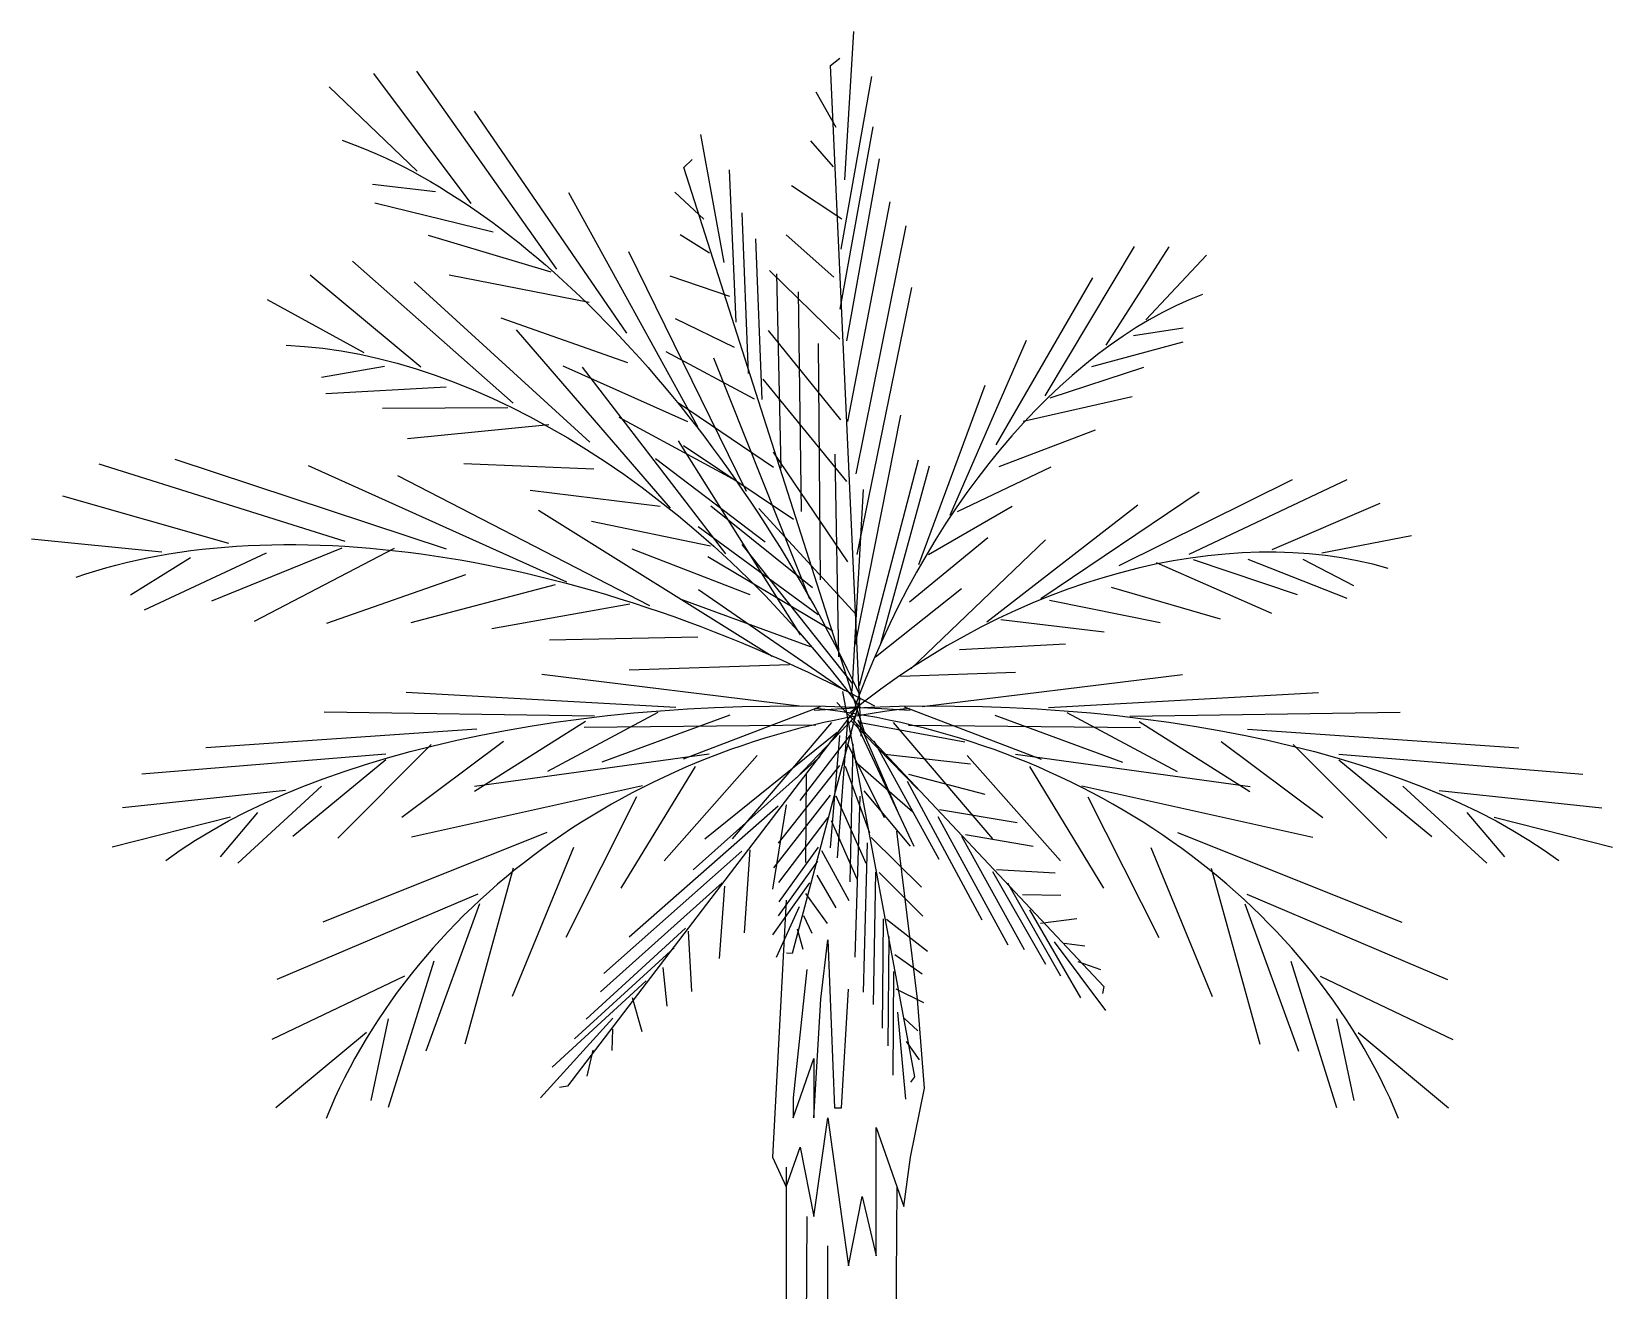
# Model space of a CAD drawing. Extents: x 78.84 to 80.56, y -24.83 to -22.4.
# Drawn here: x 79.001 to 80.563, y -23.646 to -22.402 of the extents above; entities that cross this region are included whole.
import ezdxf

# ---------------------------------------------------------------- set-up
doc = ezdxf.new("R2010")
doc.units = 0
doc.header["$LTSCALE"] = 0.5
doc.header["$MEASUREMENT"] = 0
doc.layers.get('0').update_dxf_attribs({"linetype": 'CONTINUOUS'})

msp = doc.modelspace()

# ---------------------------------------------------------------- linework, layer by layer
for p, q in [((79.8044, -22.5489, -35.8719), (79.8136, -22.4025, -35.8719)), ((79.4352, -22.5723, -35.8719), (79.3391, -22.4438, -35.8719)), ((79.52, -22.6373, -35.8719), (79.3817, -22.4415, -35.8719)), ((79.7903, -22.4361, -35.8719), (79.7995, -22.4286, -35.8719)), ((79.8206, -23.0987, -35.8719), (79.7903, -22.4361, -35.8719)), ((79.3821, -22.5405, -35.8719), (79.2949, -22.4569, -35.8719)), ((79.801, -22.6174, -35.8719), (79.8311, -22.4467, -35.8719)), ((79.7961, -22.4971, -35.8719), (79.7762, -22.4622, -35.8719)), ((79.5893, -22.7004, -35.8719), (79.4388, -22.4812, -35.8719)), ((79.6854, -22.6306, -35.8719), (79.6624, -22.5043, -35.8719)), ((79.8001, -22.6767, -35.8719), (79.8325, -22.4967, -35.8719)), ((79.7932, -22.536, -35.8719), (79.7709, -22.5104, -35.8719)), ((79.6456, -22.5367, -35.8719), (79.6536, -22.5289, -35.8719)), ((79.8245, -23.0967, -35.8719), (79.6456, -22.5367, -35.8719)), ((79.8064, -22.7081, -35.8719), (79.8389, -22.5281, -35.8719)), ((79.6971, -22.6896, -35.8719), (79.6905, -22.5392, -35.8719)), ((79.4001, -22.5609, -35.8719), (79.3379, -22.5536, -35.8719)), ((79.6593, -22.7929, -35.8719), (79.5318, -22.5617, -35.8719)), ((79.6653, -22.5878, -35.8719), (79.6367, -22.5613, -35.8719)), ((79.8015, -22.5878, -35.8719), (79.752, -22.555, -35.8719)), ((79.4572, -22.6006, -35.8719), (79.3403, -22.5721, -35.8719)), ((79.7093, -22.7403, -35.8719), (79.7031, -22.5816, -35.8719)), ((79.8074, -22.7877, -35.8719), (79.8495, -22.5706, -35.8719)), ((79.8157, -22.8395, -35.8719), (79.8651, -22.5945, -35.8719)), ((79.5143, -22.6403, -35.8719), (79.3933, -22.604, -35.8719)), ((79.6709, -22.6215, -35.8719), (79.6419, -22.6032, -35.8719)), ((79.7229, -22.7661, -35.8719), (79.7167, -22.6074, -35.8719)), ((79.7937, -22.6453, -35.8719), (79.7467, -22.6032, -35.8719)), ((80.0024, -22.7623, -35.8719), (80.0907, -22.6149, -35.8719)), ((80.0629, -22.7122, -35.8719), (80.1251, -22.6152, -35.8719)), ((79.4769, -22.7698, -35.8719), (79.3181, -22.6293, -35.8719)), ((79.7074, -22.8571, -35.8719), (79.5913, -22.62, -35.8719)), ((80.1018, -22.6872, -35.8719), (80.162, -22.6233, -35.8719)), ((79.3857, -22.7341, -35.8719), (79.2762, -22.6433, -35.8719)), ((79.5518, -22.6703, -35.8719), (79.4136, -22.6431, -35.8719)), ((79.691, -22.6643, -35.8719), (79.6321, -22.6443, -35.8719)), ((79.7996, -22.7063, -35.8719), (79.7302, -22.6386, -35.8719)), ((79.7416, -22.8338, -35.8719), (79.7373, -22.6419, -35.8719)), ((79.9541, -22.8107, -35.8719), (80.0495, -22.6457, -35.8719)), ((79.5525, -22.8082, -35.8719), (79.379, -22.6496, -35.8719)), ((79.7617, -22.8766, -35.8719), (79.7588, -22.6597, -35.8719)), ((79.8166, -22.9191, -35.8719), (79.8709, -22.6555, -35.8719)), ((79.3296, -22.7198, -35.8719), (79.234, -22.6677, -35.8719)), ((79.59, -22.7298, -35.8719), (79.465, -22.6857, -35.8719)), ((79.6957, -22.7145, -35.8719), (79.6373, -22.6863, -35.8719)), ((79.6322, -22.8733, -35.8719), (79.48, -22.6973, -35.8719)), ((79.8006, -22.786, -35.8719), (79.7292, -22.6979, -35.8719)), ((79.9087, -22.8805, -35.8719), (79.9842, -22.7075, -35.8719)), ((80.0485, -22.7335, -35.8719), (80.139, -22.709, -35.8719)), ((80.0898, -22.7027, -35.8719), (80.1387, -22.6953, -35.8719)), ((79.7154, -22.7656, -35.8719), (79.6279, -22.7191, -35.8719)), ((79.77, -22.9634, -35.8719), (79.6752, -22.7251, -35.8719)), ((79.7805, -22.9443, -35.8719), (79.7785, -22.7108, -35.8719)), ((79.3497, -22.7335, -35.8719), (79.2874, -22.7442, -35.8719)), ((79.6495, -22.7881, -35.8719), (79.5262, -22.7332, -35.8719)), ((79.6869, -22.9187, -35.8719), (79.5454, -22.7341, -35.8719)), ((80.0073, -22.7643, -35.8719), (80.1001, -22.734, -35.8719)), ((79.4106, -22.7538, -35.8719), (79.2918, -22.7606, -35.8719)), ((79.8064, -22.847, -35.8719), (79.7239, -22.7461, -35.8719)), ((79.8776, -22.929, -35.8719), (79.9433, -22.752, -35.8719)), ((79.7341, -22.8334, -35.8719), (79.6401, -22.7698, -35.8719)), ((79.9807, -22.7875, -35.8719), (80.0884, -22.7631, -35.8719)), ((79.4716, -22.7742, -35.8719), (79.3479, -22.7749, -35.8719)), ((79.6935, -22.8445, -35.8719), (79.5816, -22.7837, -35.8719)), ((79.8152, -23.008, -35.8719), (79.8598, -22.7816, -35.8719)), ((79.5121, -22.7912, -35.8719), (79.3724, -22.805, -35.8719)), ((79.9569, -22.8322, -35.8719), (80.0521, -22.796, -35.8719)), ((79.7608, -22.9986, -35.8719), (79.6402, -22.8068, -35.8719)), ((79.7538, -22.8845, -35.8719), (79.6453, -22.8117, -35.8719)), ((79.8074, -22.9266, -35.8719), (79.7341, -22.8182, -35.8719)), ((79.3109, -22.9064, -35.8719), (79.0679, -22.83, -35.8719)), ((79.411, -22.9138, -35.8719), (79.1428, -22.8253, -35.8719)), ((79.5299, -22.9466, -35.8719), (79.2745, -22.8316, -35.8719)), ((79.5566, -22.835, -35.8719), (79.428, -22.8297, -35.8719)), ((79.726, -22.9069, -35.8719), (79.6175, -22.8246, -35.8719)), ((79.7987, -23.0203, -35.8719), (79.7949, -22.8201, -35.8719)), ((79.8191, -23.0487, -35.8719), (79.8773, -22.8258, -35.8719)), ((79.8397, -23.0086, -35.8719), (79.8882, -22.8315, -35.8719)), ((79.916, -22.8766, -35.8719), (80.0085, -22.8326, -35.8719)), ((79.612, -22.9699, -35.8719), (79.3629, -22.8416, -35.8719)), ((80.0755, -22.9302, -35.8719), (80.2468, -22.8452, -35.8719)), ((80.1449, -22.919, -35.8719), (80.301, -22.845, -35.8719)), ((79.196, -22.9082, -35.8719), (79.0319, -22.8617, -35.8719)), ((79.622, -22.8717, -35.8719), (79.4938, -22.856, -35.8719)), ((79.8119, -23.0544, -35.8719), (79.823, -22.855, -35.8719)), ((79.9981, -22.9628, -35.8719), (80.1547, -22.8573, -35.8719)), ((79.7329, -23.0201, -35.8719), (79.5019, -22.8759, -35.8719)), ((79.7725, -22.9522, -35.8719), (79.672, -22.8716, -35.8719)), ((79.8157, -22.9784, -35.8719), (79.7196, -22.8739, -35.8719)), ((79.8872, -22.9193, -35.8719), (79.9699, -22.8713, -35.8719)), ((79.9449, -22.9857, -35.8719), (80.094, -22.87, -35.8719)), ((80.2269, -22.9142, -35.8719), (80.3335, -22.8684, -35.8719)), ((79.6718, -22.9111, -35.8719), (79.5543, -22.8867, -35.8719)), ((79.7781, -22.979, -35.8719), (79.6598, -22.8918, -35.8719)), ((79.1296, -22.917, -35.8719), (79.0011, -22.9041, -35.8719)), ((79.8123, -23.0469, -35.8719), (79.7031, -22.9093, -35.8719)), ((79.8684, -22.966, -35.8719), (79.9459, -22.9023, -35.8719)), ((79.8698, -23.0322, -35.8719), (80.0027, -22.9048, -35.8719)), ((80.276, -22.9177, -35.8719), (80.3645, -22.9005, -35.8719)), ((79.158, -22.9226, -35.8719), (79.0988, -22.9594, -35.8719)), ((79.2329, -22.9178, -35.8719), (79.1124, -22.9742, -35.8719)), ((79.3077, -22.913, -35.8719), (79.1788, -22.9653, -35.8719)), ((79.3594, -22.9134, -35.8719), (79.2209, -22.9856, -35.8719)), ((79.7109, -22.9592, -35.8719), (79.5944, -22.9141, -35.8719)), ((79.7927, -22.995, -35.8719), (79.6692, -22.9214, -35.8719)), ((80.1121, -22.9271, -35.8719), (80.226, -22.9773, -35.8719)), ((80.1487, -22.9241, -35.8719), (80.2515, -22.9589, -35.8719)), ((80.2028, -22.9239, -35.8719), (80.3006, -22.9624, -35.8719)), ((80.257, -22.9237, -35.8719), (80.3071, -22.9499, -35.8719)), ((79.4298, -22.9392, -35.8719), (79.2925, -22.9875, -35.8719)), ((79.5183, -22.9492, -35.8719), (79.3758, -22.9868, -35.8719)), ((79.8044, -23.0539, -35.8719), (79.6599, -22.9542, -35.8719)), ((79.835, -23.0203, -35.8719), (79.9197, -22.9528, -35.8719)), ((80.0676, -22.9515, -35.8719), (80.1755, -22.9827, -35.8719)), ((79.592, -22.9684, -35.8719), (79.4559, -22.9927, -35.8719)), ((79.7706, -23.0106, -35.8719), (79.6438, -22.9639, -35.8719)), ((80.0069, -22.9642, -35.8719), (80.1162, -22.9865, -35.8719)), ((79.9588, -22.9835, -35.8719), (80.0607, -22.9956, -35.8719)), ((79.6593, -23.0009, -35.8719), (79.5127, -23.0038, -35.8719)), ((79.918, -23.013, -35.8719), (80.0227, -23.0074, -35.8719)), ((79.7498, -23.0282, -35.8719), (79.5916, -23.0336, -35.8719)), ((79.8596, -23.0396, -35.8719), (79.9731, -23.0355, -35.8719)), ((79.7625, -23.0693, -35.8719), (79.5053, -23.0377, -35.8719)), ((79.8811, -23.0693, -35.8719), (80.1383, -23.0377, -35.8719)), ((79.6377, -23.0705, -35.8719), (79.3711, -23.0555, -35.8719)), ((79.819, -23.0668, -35.8719), (79.5306, -23.4448, -35.8719)), ((79.8198, -23.0608, -35.8719), (79.7526, -23.3137, -35.8719)), ((79.7966, -23.0655, -35.8719), (80.0605, -23.3463, -35.8719)), ((79.8021, -23.0545, -35.8719), (79.8733, -23.4353, -35.8719)), ((80.0059, -23.0705, -35.8719), (80.2725, -23.0555, -35.8719)), ((79.5573, -23.0789, -35.8719), (79.2902, -23.0751, -35.8719)), ((79.5482, -23.0843, -35.8719), (79.4388, -23.1536, -35.8719)), ((79.6197, -23.0755, -35.8719), (79.5108, -23.1336, -35.8719)), ((79.6909, -23.078, -35.8719), (79.5646, -23.1243, -35.8719)), ((79.7803, -23.0699, -35.8719), (79.6448, -23.1215, -35.8719)), ((79.8143, -23.0795, -35.8719), (79.7568, -23.1401, -35.8719)), ((79.8071, -23.0833, -35.8719), (79.7969, -23.2191, -35.8719)), ((79.8107, -23.0836, -35.8719), (79.8768, -23.1511, -35.8719)), ((79.8175, -23.0826, -35.8719), (79.8562, -23.1721, -35.8719)), ((79.8633, -23.0699, -35.8719), (79.9987, -23.1215, -35.8719)), ((79.9527, -23.078, -35.8719), (80.079, -23.1243, -35.8719)), ((80.0238, -23.0755, -35.8719), (80.1328, -23.1336, -35.8719)), ((80.0863, -23.0789, -35.8719), (80.3534, -23.0751, -35.8719)), ((80.0954, -23.0843, -35.8719), (80.2047, -23.1536, -35.8719)), ((79.441, -23.0917, -35.8719), (79.1732, -23.1104, -35.8719)), ((79.776, -23.0879, -35.8719), (79.5469, -23.0901, -35.8719)), ((79.7969, -23.095, -35.8719), (79.6663, -23.2007, -35.8719)), ((79.7913, -23.0851, -35.8719), (79.6933, -23.2001, -35.8719)), ((79.8112, -23.0958, -35.8719), (79.7602, -23.1625, -35.8719)), ((79.7994, -23.0981, -35.8719), (79.7901, -23.209, -35.8719)), ((79.8161, -23.087, -35.8719), (79.8727, -23.2076, -35.8719)), ((79.82, -23.0852, -35.8719), (79.9232, -23.1042, -35.8719)), ((79.8523, -23.0851, -35.8719), (79.9503, -23.2001, -35.8719)), ((79.8676, -23.0879, -35.8719), (80.0967, -23.0901, -35.8719)), ((80.2025, -23.0917, -35.8719), (80.4704, -23.1104, -35.8719)), ((79.396, -23.107, -35.8719), (79.3036, -23.1996, -35.8719)), ((79.4673, -23.1039, -35.8719), (79.3667, -23.1792, -35.8719)), ((79.8073, -23.1065, -35.8719), (79.8433, -23.1791, -35.8719)), ((79.8125, -23.1065, -35.8719), (79.8094, -23.2428, -35.8719)), ((79.8333, -23.1035, -35.8719), (79.8976, -23.2204, -35.8719)), ((80.1763, -23.1039, -35.8719), (80.2769, -23.1792, -35.8719)), ((80.2476, -23.107, -35.8719), (80.34, -23.1996, -35.8719)), ((79.3511, -23.1167, -35.8719), (79.1099, -23.1364, -35.8719)), ((79.3509, -23.1223, -35.8719), (79.2592, -23.198, -35.8719)), ((79.6704, -23.1166, -35.8719), (79.4387, -23.1485, -35.8719)), ((79.6567, -23.1288, -35.8719), (79.5834, -23.249, -35.8719)), ((79.7181, -23.1178, -35.8719), (79.626, -23.2219, -35.8719)), ((79.7801, -23.1189, -35.8719), (79.6546, -23.2308, -35.8719)), ((79.7994, -23.1278, -35.8719), (79.7388, -23.2046, -35.8719)), ((79.805, -23.1283, -35.8719), (79.829, -23.1942, -35.8719)), ((79.8148, -23.1237, -35.8719), (79.8716, -23.1735, -35.8719)), ((79.8442, -23.1167, -35.8719), (79.9288, -23.1261, -35.8719)), ((79.9255, -23.1178, -35.8719), (80.0176, -23.2219, -35.8719)), ((79.9732, -23.1166, -35.8719), (80.2049, -23.1485, -35.8719)), ((79.9869, -23.1288, -35.8719), (80.0602, -23.249, -35.8719)), ((80.2925, -23.1167, -35.8719), (80.5337, -23.1364, -35.8719)), ((80.2927, -23.1223, -35.8719), (80.3844, -23.198, -35.8719)), ((79.7664, -23.1352, -35.8719), (79.7658, -23.2235, -35.8719)), ((79.8661, -23.1432, -35.8719), (79.9398, -23.2803, -35.8719)), ((79.8676, -23.1364, -35.8719), (79.9429, -23.1562, -35.8719)), ((79.2518, -23.1526, -35.8719), (79.0909, -23.1695, -35.8719)), ((79.2876, -23.1483, -35.8719), (79.2048, -23.2242, -35.8719)), ((79.6048, -23.1478, -35.8719), (79.3765, -23.1986, -35.8719)), ((79.5988, -23.1587, -35.8719), (79.5288, -23.2978, -35.8719)), ((79.79, -23.1572, -35.8719), (79.7342, -23.229, -35.8719)), ((79.7956, -23.1578, -35.8719), (79.8252, -23.2242, -35.8719)), ((79.8193, -23.1582, -35.8719), (79.8145, -23.3171, -35.8719)), ((79.8233, -23.1528, -35.8719), (79.869, -23.2074, -35.8719)), ((80.0388, -23.1478, -35.8719), (80.2671, -23.1986, -35.8719)), ((80.0448, -23.1587, -35.8719), (80.1148, -23.2978, -35.8719)), ((80.356, -23.1483, -35.8719), (80.4388, -23.2242, -35.8719)), ((80.3917, -23.1526, -35.8719), (80.5526, -23.1695, -35.8719)), ((79.2244, -23.1742, -35.8719), (79.1872, -23.218, -35.8719)), ((79.7388, -23.1679, -35.8719), (79.5915, -23.2974, -35.8719)), ((79.7467, -23.1666, -35.8719), (79.7331, -23.2499, -35.8719)), ((79.8966, -23.178, -35.8719), (79.9656, -23.305, -35.8719)), ((79.8981, -23.1711, -35.8719), (79.9749, -23.1841, -35.8719)), ((80.4192, -23.1742, -35.8719), (80.4564, -23.218, -35.8719)), ((79.1975, -23.1789, -35.8719), (79.0806, -23.2086, -35.8719)), ((79.7877, -23.1791, -35.8719), (79.7391, -23.2433, -35.8719)), ((79.791, -23.1822, -35.8719), (79.8165, -23.2399, -35.8719)), ((79.8764, -23.3586, -35.8719), (79.8559, -23.1927, -35.8719)), ((80.4461, -23.1789, -35.8719), (80.5629, -23.2086, -35.8719)), ((79.5102, -23.194, -35.8719), (79.2887, -23.2825, -35.8719)), ((79.5366, -23.2088, -35.8719), (79.476, -23.3559, -35.8719)), ((79.7783, -23.2085, -35.8719), (79.7393, -23.2626, -35.8719)), ((79.8265, -23.2042, -35.8719), (79.8226, -23.3519, -35.8719)), ((79.8305, -23.1989, -35.8719), (79.8802, -23.2481, -35.8719)), ((79.9199, -23.1977, -35.8719), (79.9819, -23.3096, -35.8719)), ((79.9238, -23.1958, -35.8719), (79.9906, -23.2074, -35.8719)), ((80.107, -23.2088, -35.8719), (80.1676, -23.3559, -35.8719)), ((80.1334, -23.194, -35.8719), (80.3549, -23.2825, -35.8719)), ((79.7028, -23.2124, -35.8719), (79.5664, -23.3332, -35.8719)), ((79.7108, -23.2112, -35.8719), (79.7051, -23.2932, -35.8719)), ((79.7776, -23.2223, -35.8719), (79.7386, -23.2764, -35.8719)), ((79.7816, -23.2116, -35.8719), (79.8086, -23.2613, -35.8719)), ((79.4769, -23.2292, -35.8719), (79.4291, -23.4033, -35.8719)), ((79.7769, -23.236, -35.8719), (79.7958, -23.2683, -35.8719)), ((79.835, -23.2333, -35.8719), (79.8324, -23.364, -35.8719)), ((79.8386, -23.2336, -35.8719), (79.8817, -23.2767, -35.8719)), ((79.9504, -23.2324, -35.8719), (80.0029, -23.3242, -35.8719)), ((79.9543, -23.2306, -35.8719), (80.0125, -23.2339, -35.8719)), ((80.1666, -23.2292, -35.8719), (80.2145, -23.4033, -35.8719)), ((79.442, -23.255, -35.8719), (79.2435, -23.3393, -35.8719)), ((79.6832, -23.2438, -35.8719), (79.5631, -23.3513, -35.8719)), ((79.6857, -23.2469, -35.8719), (79.6805, -23.3184, -35.8719)), ((79.7698, -23.2436, -35.8719), (79.7331, -23.2951, -35.8719)), ((79.7658, -23.2542, -35.8719), (79.787, -23.284, -35.8719)), ((79.9652, -23.2438, -35.8719), (80.0177, -23.3357, -35.8719)), ((79.98, -23.2553, -35.8719), (80.018, -23.2558, -35.8719)), ((80.2016, -23.255, -35.8719), (80.4001, -23.3393, -35.8719)), ((79.4437, -23.2644, -35.8719), (79.3907, -23.4102, -35.8719)), ((79.7467, -23.261, -35.8719), (79.733, -23.5148, -35.8719)), ((79.7595, -23.2674, -35.8719), (79.7366, -23.3176, -35.8719)), ((79.9871, -23.2704, -35.8719), (80.0373, -23.3572, -35.8719)), ((80.1999, -23.2644, -35.8719), (80.2528, -23.4102, -35.8719)), ((79.7636, -23.2761, -35.8719), (79.7718, -23.2935, -35.8719)), ((79.8423, -23.2794, -35.8719), (79.8413, -23.3874, -35.8719)), ((79.8458, -23.2797, -35.8719), (79.8862, -23.3111, -35.8719)), ((79.998, -23.2836, -35.8719), (80.0337, -23.2791, -35.8719)), ((79.6472, -23.2884, -35.8719), (79.5489, -23.3783, -35.8719)), ((79.6498, -23.2915, -35.8719), (79.6529, -23.351, -35.8719)), ((79.7573, -23.2893, -35.8719), (79.7631, -23.3092, -35.8719)), ((79.7808, -23.3586, -35.8719), (79.7876, -23.3001, -35.8719)), ((79.7876, -23.3001, -35.8719), (79.7945, -23.466, -35.8719)), ((79.8481, -23.2969, -35.8719), (79.8471, -23.4049, -35.8719)), ((80.0113, -23.3019, -35.8719), (80.0622, -23.37, -35.8719)), ((79.636, -23.3079, -35.8719), (79.5376, -23.3978, -35.8719)), ((79.7526, -23.3137, -35.8719), (79.747, -23.3131, -35.8719)), ((79.8539, -23.3144, -35.8719), (79.881, -23.3335, -35.8719)), ((80.0214, -23.3033, -35.8719), (80.0416, -23.3061, -35.8719)), ((79.3985, -23.3212, -35.8719), (79.3532, -23.4656, -35.8719)), ((79.6247, -23.3273, -35.8719), (79.6286, -23.3655, -35.8719)), ((79.7671, -23.3293, -35.8719), (79.7535, -23.4562, -35.8719)), ((79.8526, -23.3314, -35.8719), (79.8521, -23.4338, -35.8719)), ((80.0347, -23.3216, -35.8719), (80.0573, -23.3294, -35.8719)), ((80.2451, -23.3212, -35.8719), (80.2904, -23.4656, -35.8719)), ((79.3695, -23.3361, -35.8719), (79.2383, -23.3986, -35.8719)), ((79.6084, -23.3405, -35.8719), (79.5155, -23.426, -35.8719)), ((79.8013, -23.466, -35.8719), (79.8081, -23.3489, -35.8719)), ((79.8549, -23.3486, -35.8719), (79.8824, -23.3621, -35.8719)), ((80.0605, -23.3463, -35.8719), (80.059, -23.3531, -35.8719)), ((80.2741, -23.3361, -35.8719), (80.4053, -23.3986, -35.8719)), ((79.5946, -23.3569, -35.8719), (79.6039, -23.3906, -35.8719)), ((79.774, -23.4758, -35.8719), (79.7808, -23.3586, -35.8719)), ((79.8833, -23.4465, -35.8719), (79.8764, -23.3586, -35.8719)), ((79.3533, -23.378, -35.8719), (79.3362, -23.4589, -35.8719)), ((79.5753, -23.3776, -35.8719), (79.5038, -23.4561, -35.8719)), ((79.8567, -23.3715, -35.8719), (79.8645, -23.4574, -35.8719)), ((79.8634, -23.3777, -35.8719), (79.8767, -23.3901, -35.8719)), ((80.2903, -23.378, -35.8719), (80.3074, -23.4589, -35.8719)), ((79.332, -23.3915, -35.8719), (79.2425, -23.466, -35.8719)), ((79.5749, -23.3882, -35.8719), (79.5742, -23.4095, -35.8719)), ((80.3116, -23.3915, -35.8719), (80.4011, -23.466, -35.8719)), ((79.5557, -23.409, -35.8719), (79.5495, -23.4347, -35.8719)), ((79.8652, -23.4006, -35.8719), (79.8781, -23.4186, -35.8719)), ((79.7535, -23.4758, -35.8719), (79.774, -23.4172, -35.8719)), ((79.774, -23.4172, -35.8719), (79.774, -23.4758, -35.8719)), ((79.8733, -23.4353, -35.8719), (79.8694, -23.4407, -35.8719)), ((79.5306, -23.4448, -35.8719), (79.5227, -23.446, -35.8719)), ((79.7535, -23.4562, -35.8719), (79.7535, -23.4758, -35.8719)), ((79.8696, -23.5148, -35.8719), (79.8833, -23.4465, -35.8719)), ((79.7945, -23.466, -35.8719), (79.8013, -23.466, -35.8719)), ((79.774, -23.5734, -35.8719), (79.7876, -23.4758, -35.8719)), ((79.7876, -23.4758, -35.8719), (79.8013, -23.5734, -35.8719)), ((79.8355, -23.4855, -35.8719), (79.8628, -23.5636, -35.8719)), ((79.8355, -23.6124, -35.8719), (79.8355, -23.4855, -35.8719)), ((79.7467, -23.5441, -35.8719), (79.7603, -23.505, -35.8719)), ((79.7603, -23.505, -35.8719), (79.774, -23.5734, -35.8719)), ((79.733, -23.5148, -35.8719), (79.7467, -23.5441, -35.8719)), ((79.8628, -23.5636, -35.8719), (79.8696, -23.5148, -35.8719)), ((79.7467, -23.5246, -35.8719), (79.7467, -24.5007, -35.8719)), ((79.8559, -23.5441, -35.8719), (79.8491, -24.5007, -35.8719)), ((79.8081, -23.6222, -35.8719), (79.8218, -23.5538, -35.8719)), ((79.8218, -23.5538, -35.8719), (79.8355, -23.6124, -35.8719)), ((79.7671, -23.5734, -35.8719), (79.7603, -24.4909, -35.8719)), ((79.8013, -23.5734, -35.8719), (79.8081, -23.6222, -35.8719)), ((79.7876, -23.9736, -35.8719), (79.7876, -23.6026, -35.8719))]:
    msp.add_line(p, q)
at = {"extrusion": (0, 0, -1)}
for centre, major_axis, ratio, start_param, end_param in [((79.4477, -23.1832, -35.8719), (-0.3485, 0.6697), 0.514658, 0.501498, 1.649471), ((79.467, -23.2903, -35.8719), (-0.4201, 0.5159), 0.621303, 0.501498, 1.649471), ((79.5855, -23.4385, -35.8719), (-0.7217, 0.3482), 0.551995, 0.501498, 1.649471), ((79.7973, -23.4079, -35.8719), (-0.7634, 0.027), 0.442679, 0.501498, 1.649471), ((79.8463, -23.4079, -35.8719), (0.7634, 0.027), 0.442679, 4.633715, 5.781687)]:
    msp.add_ellipse(centre, major_axis=major_axis, ratio=ratio, start_param=start_param, end_param=end_param, dxfattribs=at)
for centre, major_axis, ratio, start_param, end_param in [((80.1235, -23.1588, -35.8719), (0.202, 0.5005), 0.593584, 0.501498, 1.649471), ((80.065, -23.3582, -35.8719), (0.4372, 0.3164), 0.703506, 0.501498, 1.649471), ((79.9177, -23.6453, -35.8719), (0.6579, 0.1181), 0.860949, 1.492122, 2.640094), ((79.7259, -23.6453, -35.8719), (-0.6579, 0.1181), 0.860949, 3.643091, 4.791063)]:
    msp.add_ellipse(centre, major_axis=major_axis, ratio=ratio, start_param=start_param, end_param=end_param)

doc.saveas('drawing.dxf')
